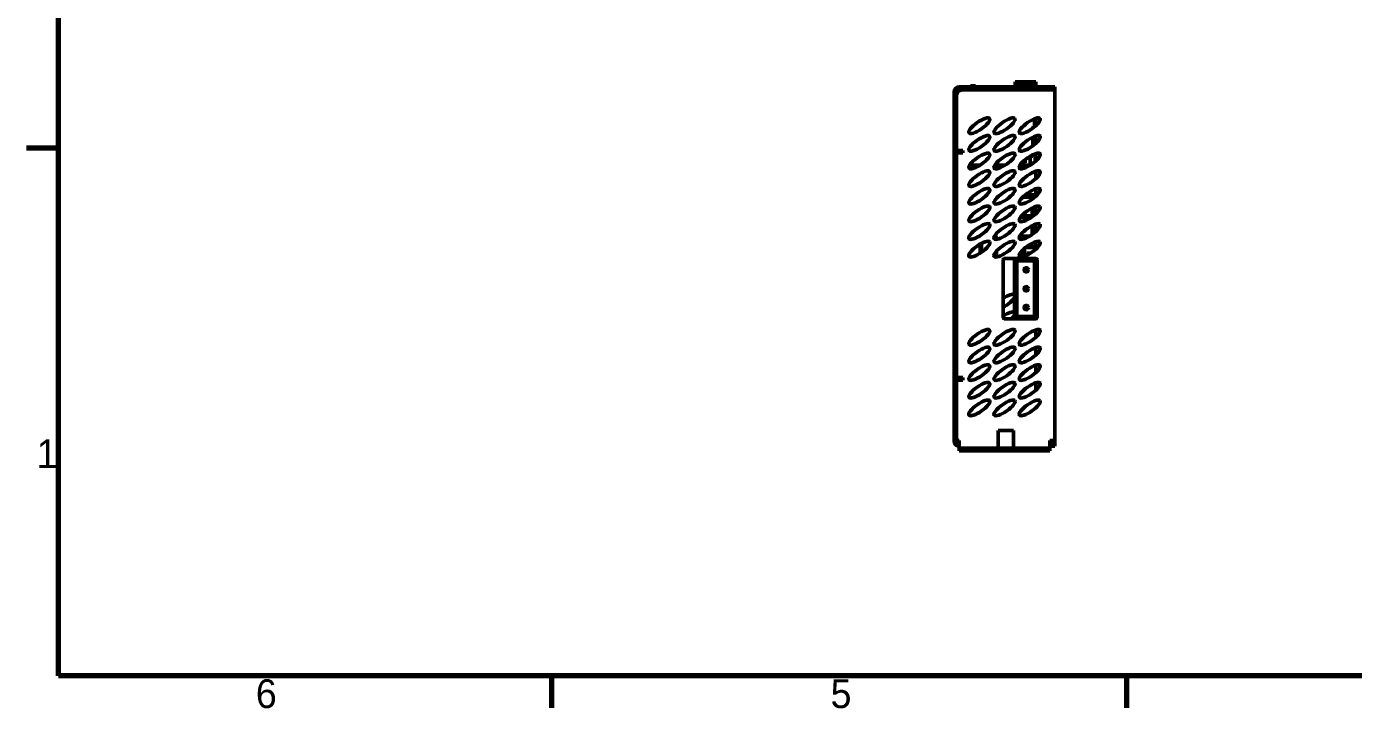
# Model space of a CAD drawing. Header units: millimetres. Extents: x 1550 to 4479, y -401 to 926.
# Drawn here: x 1570 to 2096, y -22 to 249 of the extents above; entities that cross this region are included whole.
import ezdxf

# ---------------------------------------------------------------- set-up
doc = ezdxf.new("R2010")
doc.units = ezdxf.units.MM
doc.header["$LTSCALE"] = 3.5
doc.layers.get('0').update_dxf_attribs({"lineweight": 25})
doc.layers.add('경계(ISO)', color=7, linetype='Continuous', lineweight=70)
doc.layers.add('외형선(ISO)', color=7, linetype='Continuous', lineweight=50)
doc.styles.get("Standard").update_dxf_attribs({"font": ''})
doc.styles.get('Standard').set_extended_font_data('Gulim')

# ---------------------------------------------------------------- blocks, each defined once
blk = doc.blocks.new('경계 Default Border')
at = {"layer": '경계(ISO)'}
for p, q in [((10, 74.25), (6.1, 74.25)), ((70, 10), (70, 6.1)), ((140, 10), (140, 6.1))]:
    blk.add_line(p, q, dxfattribs=at)
at = {"layer": '경계(ISO)', "flags": 128}
blk.add_lwpolyline([(10, 10), (10, 287), (410, 287), (410, 10), (10, 10)], dxfattribs=at)
at = {"layer": '경계(ISO)', "char_height": 3.5, "attachment_point": 7}
for s, insert in [('1', (7.32, 35.29)), ('6', (34.01, 6.02)), ('5', (103.98, 6.02))]:
    blk.add_mtext(s, dxfattribs=dict(at, insert=insert))

msp = doc.modelspace()

# ---------------------------------------------------------------- linework, layer by layer
at = {"layer": '외형선(ISO)'}
for p, q in [((1970.1302, 226.8364), (1961.8802, 226.8364)), ((1961.8802, 225.8364), (1961.8802, 226.8364)), ((1970.1302, 225.8364), (1970.1302, 226.8364)), ((1937.7302, 222.8364), (1937.7302, 85.2364)), ((1938.7302, 222.8364), (1938.7302, 85.2364)), ((1938.7302, 199.6364), (1938.7302, 221.6364)), ((1975.7302, 224.8364), (1939.7302, 224.8364)), ((1975.7302, 223.8364), (1939.7302, 223.8364)), ((1940.7302, 223.6364), (1975.7302, 223.6364)), ((1942.9402, 223.8364), (1942.9402, 223.6364)), ((1944.2852, 224.8364), (1944.2852, 225.2064)), ((1944.2852, 225.2064), (1946.1852, 225.2064)), ((1946.1852, 224.8364), (1946.1852, 225.2064)), ((1947.5315, 223.8364), (1947.5771, 223.6364)), ((1948.0415, 223.8364), (1948.0871, 223.6364)), ((1950.0308, 223.8364), (1949.9852, 223.6364)), ((1950.4952, 223.6364), (1950.5408, 223.8364)), ((1952.5315, 223.8364), (1952.5771, 223.6364)), ((1953.0415, 223.8364), (1953.0871, 223.6364)), ((1955.0308, 223.8364), (1954.9852, 223.6364)), ((1955.4952, 223.6364), (1955.5408, 223.8364)), ((1957.5315, 223.8364), (1957.5771, 223.6364)), ((1958.0415, 223.8364), (1958.0871, 223.6364)), ((1960.0308, 223.8364), (1959.9852, 223.6364)), ((1960.4952, 223.6364), (1960.5408, 223.8364)), ((1970.1302, 225.8364), (1961.8802, 225.8364)), ((1961.8802, 224.8364), (1961.8802, 225.8364)), ((1961.8802, 223.6364), (1961.8802, 223.8364)), ((1970.1302, 224.8364), (1970.1302, 225.8364)), ((1970.1302, 223.6364), (1970.1302, 223.8364)), ((1975.7302, 224.8364), (1977.7302, 224.8364)), ((1977.7302, 223.8364), (1975.7302, 223.8364)), ((1977.7302, 223.6364), (1975.7302, 223.6364)), ((1977.7302, 223.8364), (1977.7302, 224.8364)), ((1977.7302, 223.6364), (1977.7302, 84.4364)), ((1969.5526, 212.1618), (1969.5526, 208.9354)), ((1969.8702, 212.2824), (1969.8702, 209.2023)), ((1970.1302, 209.4329), (1970.1302, 212.3692)), ((1971.7302, 212.4046), (1971.7302, 211.3503)), ((1968.9162, 208.4416), (1968.9162, 208.6564)), ((1969.0962, 208.8364), (1969.2267, 208.8364)), ((1969.2267, 208.8364), (1969.4303, 208.8364)), ((1970.1302, 202.4329), (1970.1302, 205.3692)), ((1971.7302, 205.4046), (1971.7302, 204.3503)), ((1968.9162, 201.5114), (1968.9162, 204.8788)), ((1969.8702, 205.2824), (1969.8702, 202.2023)), ((1969.8702, 205.0314), (1970.1302, 205.0314)), ((1969.8702, 203.7614), (1970.1302, 203.7614)), ((1971.7302, 205.3152), (1971.8181, 205.3152)), ((1971.7302, 205.0314), (1971.9142, 205.0314)), ((1941.2302, 199.6364), (1938.7302, 199.6364)), ((1940.7302, 198.6364), (1938.7302, 198.6364)), ((1941.2302, 198.6364), (1940.7302, 198.6364)), ((1941.2302, 199.6364), (1941.2302, 198.6364)), ((1951.1401, 196.4784), (1950.6562, 196.4784)), ((1950.6562, 196.4784), (1950.6562, 195.9407)), ((1965.8462, 194.6784), (1965.8462, 195.8869)), ((1967.9262, 194.0874), (1967.9262, 197.3461)), ((1968.9162, 197.3864), (1967.9949, 197.3864)), ((1968.7105, 197.7769), (1968.9162, 197.7769)), ((1968.9162, 197.7769), (1968.9162, 197.8788)), ((1968.9162, 197.6044), (1968.9162, 197.7769)), ((1968.9162, 197.3864), (1968.9162, 197.6044)), ((1969.8702, 198.2824), (1969.8702, 195.2023)), ((1969.8702, 197.0064), (1970.0002, 197.0064)), ((1970.1302, 195.4329), (1970.1302, 198.3692)), ((1971.7302, 198.4046), (1971.7302, 197.3503)), ((1971.7302, 198.3977), (1971.7388, 198.3977)), ((1943.8635, 193.7624), (1947.9206, 193.7624)), ((1953.8635, 193.7624), (1957.9206, 193.7624)), ((1963.8635, 193.7624), (1967.9206, 193.7624)), ((1964.566, 194.6784), (1965.8462, 194.6784)), ((1968.9498, 194.4664), (1967.9262, 194.4664)), ((1967.9262, 193.7659), (1967.9262, 194.0874)), ((1970.1302, 188.4329), (1970.1302, 191.3692)), ((1971.7302, 191.4046), (1971.7302, 190.3503)), ((1970.1302, 181.4329), (1970.1302, 184.3692)), ((1971.7302, 184.4046), (1971.7302, 183.3503)), ((1971.8012, 184.3364), (1971.7302, 184.3364)), ((1964.9069, 181.0364), (1968.6302, 181.0364)), ((1966.03, 182.0364), (1970.1302, 182.0364)), ((1968.6302, 181.0364), (1968.6302, 180.2355)), ((1968.6302, 181.0364), (1969.6749, 181.0364)), ((1961.7302, 176.3503), (1961.7302, 177.4046)), ((1968.6302, 176.7358), (1968.6302, 173.6364)), ((1970.1302, 174.4329), (1970.1302, 177.3692)), ((1971.7302, 177.4046), (1971.7302, 176.3503)), ((1971.7302, 177.0864), (1971.9088, 177.0864)), ((1961.7302, 169.3503), (1961.7302, 170.4046)), ((1964.0446, 173.0364), (1968.3411, 173.0364)), ((1968.6302, 173.6364), (1964.5283, 173.6364)), ((1969.1752, 173.6364), (1968.6302, 173.6364)), ((1968.6302, 169.7358), (1968.6302, 166.2355)), ((1970.1302, 167.4329), (1970.1302, 170.3692)), ((1971.7302, 170.4046), (1971.7302, 169.3503)), ((1971.833, 169.5864), (1971.7302, 169.5864)), ((1954.5302, 164.8364), (1954.5302, 164.3286)), ((1964.1302, 164.6364), (1963.5952, 164.6364)), ((1967.7171, 165.6364), (1963.7902, 165.6364)), ((1965.6302, 164.7364), (1965.6302, 164.6047)), ((1965.97, 164.7364), (1965.6302, 164.7364)), ((1965.9873, 164.7435), (1966.3802, 165.1364)), ((1966.3802, 165.1364), (1966.8289, 165.1364)), ((1970.1302, 160.4329), (1970.1302, 163.3692)), ((1971.7302, 163.4046), (1971.7302, 162.3503)), ((1948.0302, 158.8321), (1948.0302, 162.4069)), ((1948.5302, 162.6836), (1948.5302, 159.1656)), ((1954.0302, 157.341), (1954.0302, 159.0159)), ((1954.5302, 159.6386), (1954.5302, 157.3286)), ((1964.6302, 157.3407), (1964.6302, 159.7485)), ((1965.2302, 158.4864), (1965.2302, 160.348)), ((1965.6302, 158.0864), (1965.2302, 158.4864)), ((1965.6302, 160.705), (1965.6302, 157.7364)), ((1966.6302, 161.4364), (1970.1302, 161.4364)), ((1966.6302, 161.4364), (1966.6302, 161.0364)), ((1970.1302, 161.0364), (1966.6302, 161.0364)), ((1966.6302, 158.8964), (1968.1298, 158.8964)), ((1966.6302, 158.8964), (1966.6302, 158.4964)), ((1967.4826, 158.4964), (1966.6302, 158.4964)), ((1957.1302, 133.2364), (1957.1302, 156.2364)), ((1957.6302, 156.7364), (1970.1302, 156.7364)), ((1962.1302, 156.2364), (1961.7302, 156.2364)), ((1961.7302, 133.2364), (1961.7302, 156.2364)), ((1962.1302, 133.2364), (1962.1302, 156.2364)), ((1962.1302, 156.2364), (1970.1302, 156.2364)), ((1962.6302, 133.7364), (1962.6302, 155.7364)), ((1962.6302, 155.7364), (1969.6302, 155.7364)), ((1964.6302, 156.2364), (1964.6302, 156.7364)), ((1965.2302, 156.2864), (1965.6302, 156.6864)), ((1965.2302, 156.2364), (1965.2302, 156.2864)), ((1965.6302, 157.7364), (1965.97, 157.7364)), ((1965.6302, 156.7364), (1965.6302, 156.2364)), ((1966.6302, 156.2764), (1970.1302, 156.2764)), ((1966.6302, 156.2764), (1966.6302, 156.2364)), ((1969.6302, 155.7364), (1969.6302, 133.7364)), ((1970.1302, 156.2364), (1970.1302, 156.7364)), ((1970.1302, 156.2364), (1970.1302, 133.2364)), ((1970.6302, 156.2364), (1970.6302, 133.2364)), ((1970.1302, 132.7364), (1957.6302, 132.7364)), ((1962.1302, 133.2364), (1961.7302, 133.2364)), ((1970.1302, 133.2364), (1962.1302, 133.2364)), ((1969.6302, 133.7364), (1962.6302, 133.7364)), ((1970.1302, 132.7364), (1970.1302, 133.2364)), ((1970.1302, 125.4329), (1970.1302, 128.3692)), ((1971.7302, 128.4046), (1971.7302, 127.3503)), ((1970.1302, 118.4329), (1970.1302, 121.3692)), ((1971.7302, 121.4046), (1971.7302, 120.3503)), ((1970.1302, 111.4329), (1970.1302, 114.3692)), ((1971.7302, 114.4046), (1971.7302, 113.3503)), ((1938.7302, 109.4364), (1940.7302, 109.4364)), ((1938.7302, 84.4364), (1938.7302, 108.4364)), ((1941.2302, 108.4364), (1938.7302, 108.4364)), ((1940.7302, 109.4364), (1941.2302, 109.4364)), ((1941.2302, 109.4364), (1941.2302, 108.4364)), ((1970.1302, 104.4329), (1970.1302, 107.3692)), ((1971.7302, 107.4046), (1971.7302, 106.3503)), ((1937.7302, 84.2364), (1937.7302, 85.2364)), ((1937.7302, 85.2364), (1938.7302, 85.2364)), ((1938.7302, 84.4364), (1938.7302, 84.2364)), ((1939.7302, 84.4364), (1938.7302, 84.4364)), ((1939.7302, 82.4364), (1939.7302, 84.4364)), ((1955.2302, 88.4364), (1961.2302, 88.4364)), ((1955.2302, 81.4364), (1955.2302, 88.4364)), ((1961.2302, 81.4364), (1961.2302, 88.4364)), ((1975.7302, 84.4364), (1975.7302, 82.4364)), ((1975.7302, 84.4364), (1977.7302, 84.4364)), ((1976.7302, 84.4364), (1976.7302, 83.4364)), ((1977.7302, 84.4364), (1977.7302, 83.4364)), ((1939.7302, 81.4364), (1939.7302, 82.4364)), ((1939.7302, 81.4364), (1942.7302, 81.4364)), ((1939.7302, 81.4364), (1939.7302, 80.4364)), ((1942.7302, 80.4364), (1939.7302, 80.4364)), ((1945.2302, 81.4364), (1942.7302, 81.4364)), ((1942.7302, 80.4364), (1945.2302, 80.4364)), ((1950.2302, 81.4364), (1945.2302, 81.4364)), ((1945.2302, 80.4364), (1945.2302, 81.4364)), ((1950.2302, 80.4364), (1945.2302, 80.4364)), ((1965.2302, 81.4364), (1950.2302, 81.4364)), ((1950.2302, 81.4364), (1950.2302, 80.4364)), ((1950.2302, 80.4364), (1965.2302, 80.4364)), ((1970.2302, 81.4364), (1965.2302, 81.4364)), ((1965.2302, 80.4364), (1965.2302, 81.4364)), ((1970.2302, 80.4364), (1965.2302, 80.4364)), ((1972.7302, 81.4364), (1970.2302, 81.4364)), ((1970.2302, 81.4364), (1970.2302, 80.4364)), ((1970.2302, 80.4364), (1972.7302, 80.4364)), ((1972.7302, 81.4364), (1975.7302, 81.4364)), ((1975.7302, 80.4364), (1972.7302, 80.4364)), ((1975.7302, 83.2364), (1977.7302, 83.2364)), ((1975.7302, 82.4364), (1975.7302, 81.4364)), ((1977.7302, 82.2364), (1975.7302, 82.2364)), ((1975.7302, 80.4364), (1975.7302, 81.4364)), ((1977.7302, 83.4364), (1976.7302, 83.4364)), ((1977.7302, 82.2364), (1977.7302, 83.2364))]:
    msp.add_line(p, q, dxfattribs=at)
for centre in [(1966.3302, 152.2364), (1966.3302, 144.7364), (1966.3302, 137.2364)]:
    msp.add_circle(centre, 0.85, dxfattribs=at)
for centre, radius, start, end in [((1939.7302, 222.8364), 2, 90, 180), ((1939.7302, 222.8364), 1, 90, 180), ((1940.7302, 221.6364), 2, 90, 180), ((1942.1802, 224.1324), 0.76, 319.259693, 337.078246), ((1974.7302, 222.8364), 1, 53.130102, 90), ((1974.7302, 222.8364), 2, 23.578178, 30), ((1969.0962, 208.6564), 0.18, 90, 180), ((1969.7162, 201.5114), 0.8, 180, 184.854801), ((1953.5302, 164.8364), 1, 0, 70.016551), ((1964.1302, 164.1364), 0.5, 23.434553, 90), ((1957.6302, 156.2364), 0.5, 90, 180), ((1970.1302, 156.2364), 0.5, 0, 90), ((1957.6302, 133.2364), 0.5, 180, 270), ((1970.1302, 133.2364), 0.5, 270, 0), ((1939.7302, 84.2364), 2, 180, 270), ((1939.7302, 84.2364), 1, 180, 270), ((1975.7302, 85.4364), 2, 270, 300)]:
    msp.add_arc(centre, radius, start, end, dxfattribs=at)
for centre in [(1947.7302, 209.4364), (1957.7302, 209.4364), (1967.7302, 209.4364), (1947.7302, 202.4364), (1957.7302, 202.4364), (1967.7302, 202.4364), (1947.7302, 195.4364), (1957.7302, 195.4364), (1967.7302, 195.4364), (1947.7302, 188.4364), (1957.7302, 188.4364), (1967.7302, 188.4364), (1947.7302, 181.4364), (1957.7302, 181.4364), (1967.7302, 181.4364), (1947.7302, 174.4364), (1957.7302, 174.4364), (1967.7302, 174.4364), (1947.7302, 167.4364), (1957.7302, 167.4364), (1967.7302, 167.4364), (1947.7302, 160.4364), (1957.7302, 160.4364), (1967.7302, 160.4364), (1947.7302, 125.4364), (1957.7302, 125.4364), (1967.7302, 125.4364), (1947.7302, 118.4364), (1957.7302, 118.4364), (1967.7302, 118.4364), (1947.7302, 111.4364), (1957.7302, 111.4364), (1967.7302, 111.4364), (1947.7302, 104.4364), (1957.7302, 104.4364), (1967.7302, 104.4364), (1947.7302, 97.4364), (1957.7302, 97.4364), (1967.7302, 97.4364)]:
    msp.add_ellipse(centre, major_axis=(4.0958, 2.8679), ratio=0.3, dxfattribs=at)
for centre, major_axis, ratio, start_param, end_param in [((1970.0002, 197.5425), (0, -0.5361), 0.46630766, 0, 0.54685095), ((1957.7302, 139.4364), (-4.0958, -2.8679), 0.3, 3.23310342, 4.6491969), ((1957.7302, 139.4364), (-4.0958, -2.8679), 0.3, 1.21988476, 2.63597824), ((1957.7302, 132.4364), (-4.0958, -2.8679), 0.3, 3.23310342, 4.6491969), ((1957.7302, 132.4364), (-4.0958, -2.8679), 0.3, 2.07188282, 2.63597824), ((1967.7302, 132.4364), (-4.0958, -2.8679), 0.3, 4.85786864, 5.02087141)]:
    msp.add_ellipse(centre, major_axis=major_axis, ratio=ratio, start_param=start_param, end_param=end_param, dxfattribs=at)

# ---------------------------------------------------------------- block references
at = {"color": 0, "xscale": 3.25923507, "yscale": 3.25923507, "zscale": 3.25923507}
msp.add_blockref('경계 Default Border', (1549.8234, -41.5043), dxfattribs=at)

doc.saveas('drawing.dxf')
